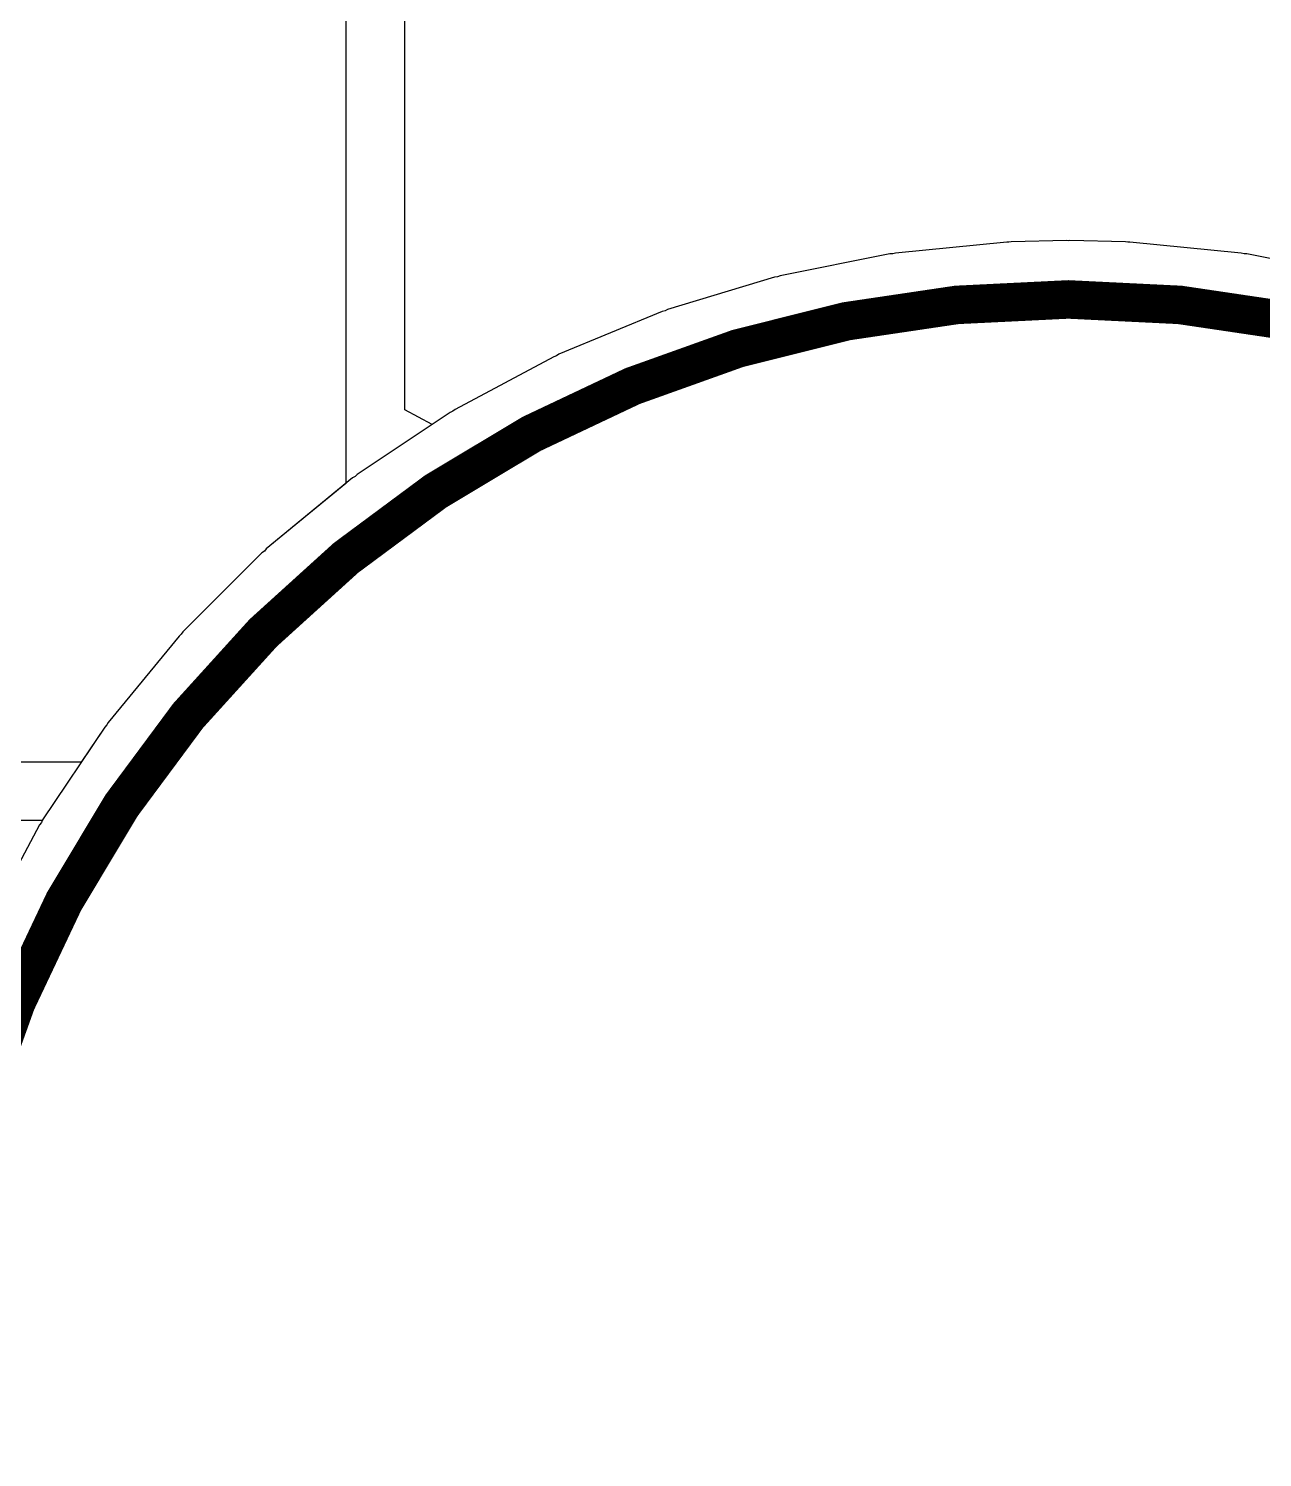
# Model space of a CAD drawing. Header units: inches. Extents: x -36 to 349, y -11 to 240.
# Drawn here: x 84.15 to 92.28, y -5.9 to 3.51 of the extents above; entities that cross this region are included whole.
import ezdxf

# ---------------------------------------------------------------- set-up
doc = ezdxf.new("R2010")
doc.units = ezdxf.units.IN
for name, color, linetype in [('Board Outline', 216, 'Continuous'), ('Bottom Layer', 5, 'Continuous'), ('Layer 1', 16, 'Continuous'), ('Layer 2', 76, 'Continuous'), ('Top Layer', 1, 'Continuous')]:
    doc.layers.add(name, color=color, linetype=linetype)

msp = doc.modelspace()

# ---------------------------------------------------------------- linework, layer by layer
at = {"layer": 'Board Outline'}
for points in [[(83.50000064, -5.769998619999999, 0.254, 0.254, -0.4142135623730951), (90.99999834, 1.72999908, 0.254, 0.254, 0)], [(90.99999834, 1.72999908, 0.254, 0.254, -0.4142135623730951), (98.50000112, -5.770003699999999, 0.254, 0.254, 0)]]:
    msp.add_lwpolyline(points, format="xyseb", dxfattribs=at)
msp.add_lwpolyline([(90.93649833999999, 1.72999908, 0.127, 0.127, 1), (91.06349834, 1.72999908, 0.127, 0.127, 1)], format="xyseb", close=True, dxfattribs=at)
msp.add_lwpolyline([(90.93649833999999, 1.72999908, 0.127, 0.127, 1), (91.06349834, 1.72999908, 0.127, 0.127, 1)], format="xyseb", close=True, dxfattribs=at)
at = {"layer": 'Bottom Layer'}
for p, q in [((90.5939133, 2.10754468), (89.86144334, 2.0354036)), ((90.60832017999999, 2.10612482), (90.5939133, 2.10754468)), ((90.62245527999998, 2.10929982), (90.60832017999999, 2.10612482)), ((90.99046572, 2.1183346), (90.62245527999998, 2.10929982)), ((90.99999834, 2.11668106), (90.99046572, 2.1183346)), ((91.00953349999999, 2.1183346), (90.99999834, 2.11668106)), ((91.37753885999999, 2.10929982), (91.00953349999999, 2.1183346)), ((91.39166633999999, 2.10612736), (91.37753885999999, 2.10929982)), ((91.40608084, 2.10754722), (91.39166633999999, 2.10612736)), ((92.13855079999999, 2.0354036), (91.40608084, 2.10754722)), ((89.82373449999999, 2.02980798), (89.10186395999999, 1.88621924)), ((89.84299786, 2.02980798), (89.82373449999999, 2.02980798)), ((89.86144334, 2.0354036), (89.84299786, 2.02980798)), ((92.15699628, 2.02980798), (92.13855079999999, 2.0354036)), ((92.17625964, 2.02980798), (92.15699628, 2.02980798)), ((92.89813271999999, 1.88621924), (92.17625964, 2.02980798)), ((89.10186395999999, 1.88621924), (89.0840611, 1.87884562)), ((89.06488155999999, 1.87695586), (88.36056242, 1.66330122)), ((89.0840611, 1.87884562), (89.06488155999999, 1.87695586)), ((88.32466714, 1.65045898), (87.6446812, 1.36879838)), ((88.34357236, 1.65421818), (88.32466714, 1.65045898)), ((88.36056242, 1.66330122), (88.34357236, 1.65421818)), ((87.61021848, 1.3524992), (86.96111386, 1.0055479)), ((87.62865887999999, 1.35809228), (87.61021848, 1.3524992)), ((87.6446812, 1.36879838), (87.62865887999999, 1.35809228)), ((86.92841643999999, 0.9859492599999999), (86.31644153999999, 0.57704228)), ((86.94621676, 0.99332288), (86.92841643999999, 0.9859492599999999)), ((86.96111386, 1.0055479), (86.94621676, 0.99332288)), ((86.31644153999999, 0.57704228), (86.30281698, 0.56342026)), ((86.28582184, 0.55433468), (85.71687453999999, 0.08740901999999999)), ((86.30281698, 0.56342026), (86.28582184, 0.55433468)), ((85.6886272, 0.06180836), (85.16818882, -0.45863002)), ((85.70465206, 0.07251446), (85.6886272, 0.06180836)), ((85.71687453999999, 0.08740901999999999), (85.70465206, 0.07251446)), ((85.16818882, -0.45863002), (85.15748525999999, -0.4746498)), ((85.14258816, -0.4868748199999999), (84.67566504, -1.05582466)), ((85.15748525999999, -0.4746498), (85.14258816, -0.4868748199999999)), ((84.6529549, -1.08644436), (84.24404792, -1.69841926)), ((84.666582, -1.07281726), (84.6529549, -1.08644436)), ((84.67566504, -1.05582466), (84.666582, -1.07281726)), ((84.24264584, -1.70180508), (39.09475544, -1.70180254)), ((84.24404792, -1.69841926), (84.24264584, -1.70180508))]:
    msp.add_line(p, q, dxfattribs=at)
at = {"layer": 'Layer 1'}
for p, q in [((90.5939133, 2.10754468), (89.86144334, 2.0354036)), ((90.60832017999999, 2.10612482), (90.5939133, 2.10754468)), ((90.62245527999998, 2.10929982), (90.60832017999999, 2.10612482)), ((90.99046572, 2.1183346), (90.62245527999998, 2.10929982)), ((90.99999834, 2.11668106), (90.99046572, 2.1183346)), ((91.00953349999999, 2.1183346), (90.99999834, 2.11668106)), ((91.37753885999999, 2.10929982), (91.00953349999999, 2.1183346)), ((91.39166633999999, 2.10612736), (91.37753885999999, 2.10929982)), ((91.40608084, 2.10754722), (91.39166633999999, 2.10612736)), ((92.13855079999999, 2.0354036), (91.40608084, 2.10754722)), ((89.82373449999999, 2.02980798), (89.10186395999999, 1.88621924)), ((89.84299786, 2.02980798), (89.82373449999999, 2.02980798)), ((89.86144334, 2.0354036), (89.84299786, 2.02980798)), ((92.15699628, 2.02980798), (92.13855079999999, 2.0354036)), ((92.17625964, 2.02980798), (92.15699628, 2.02980798)), ((92.89813271999999, 1.88621924), (92.17625964, 2.02980798)), ((89.10186395999999, 1.88621924), (89.0840611, 1.87884562)), ((89.06488155999999, 1.87695586), (88.36056242, 1.66330122)), ((89.0840611, 1.87884562), (89.06488155999999, 1.87695586)), ((88.32466714, 1.65045898), (87.6446812, 1.36879838)), ((88.34357236, 1.65421818), (88.32466714, 1.65045898)), ((88.36056242, 1.66330122), (88.34357236, 1.65421818)), ((87.61021848, 1.3524992), (86.96111386, 1.0055479)), ((87.62865887999999, 1.35809228), (87.61021848, 1.3524992)), ((87.6446812, 1.36879838), (87.62865887999999, 1.35809228)), ((86.92841643999999, 0.9859492599999999), (86.31644153999999, 0.57704228)), ((86.94621676, 0.99332288), (86.92841643999999, 0.9859492599999999)), ((86.96111386, 1.0055479), (86.94621676, 0.99332288)), ((86.31644153999999, 0.57704228), (86.30281698, 0.56342026)), ((86.28582184, 0.55433468), (85.71687453999999, 0.08740901999999999)), ((86.30281698, 0.56342026), (86.28582184, 0.55433468)), ((85.6886272, 0.06180836), (85.16818882, -0.45863002)), ((85.70465206, 0.07251446), (85.6886272, 0.06180836)), ((85.71687453999999, 0.08740901999999999), (85.70465206, 0.07251446)), ((85.16818882, -0.45863002), (85.15748525999999, -0.4746498)), ((85.14258816, -0.4868748199999999), (84.67566504, -1.05582466)), ((85.15748525999999, -0.4746498), (85.14258816, -0.4868748199999999)), ((84.6529549, -1.08644436), (84.24404792, -1.69841926)), ((84.666582, -1.07281726), (84.6529549, -1.08644436)), ((84.67566504, -1.05582466), (84.666582, -1.07281726)), ((84.22444927999999, -1.73111668), (83.87749798, -2.3802213)), ((84.23667429999999, -1.71621958), (84.22444927999999, -1.73111668)), ((84.24404792, -1.69841926), (84.23667429999999, -1.71621958))]:
    msp.add_line(p, q, dxfattribs=at)
at = {"layer": 'Layer 2'}
for p, q in [((90.5939133, 2.10754468), (89.86144334, 2.0354036)), ((90.60832017999999, 2.10612482), (90.5939133, 2.10754468)), ((90.62245527999998, 2.10929982), (90.60832017999999, 2.10612482)), ((90.99046572, 2.1183346), (90.62245527999998, 2.10929982)), ((90.99999834, 2.11668106), (90.99046572, 2.1183346)), ((91.00953349999999, 2.1183346), (90.99999834, 2.11668106)), ((91.37753885999999, 2.10929982), (91.00953349999999, 2.1183346)), ((91.39166633999999, 2.10612736), (91.37753885999999, 2.10929982)), ((91.40608084, 2.10754722), (91.39166633999999, 2.10612736)), ((92.13855079999999, 2.0354036), (91.40608084, 2.10754722)), ((89.82373449999999, 2.02980798), (89.10186395999999, 1.88621924)), ((89.84299786, 2.02980798), (89.82373449999999, 2.02980798)), ((89.86144334, 2.0354036), (89.84299786, 2.02980798)), ((92.15699628, 2.02980798), (92.13855079999999, 2.0354036)), ((92.17625964, 2.02980798), (92.15699628, 2.02980798)), ((92.89813271999999, 1.88621924), (92.17625964, 2.02980798)), ((89.10186395999999, 1.88621924), (89.0840611, 1.87884562)), ((89.06488155999999, 1.87695586), (88.36056242, 1.66330122)), ((89.0840611, 1.87884562), (89.06488155999999, 1.87695586)), ((88.32466714, 1.65045898), (87.6446812, 1.36879838)), ((88.34357236, 1.65421818), (88.32466714, 1.65045898)), ((88.36056242, 1.66330122), (88.34357236, 1.65421818)), ((87.61021848, 1.3524992), (86.96111386, 1.0055479)), ((87.62865887999999, 1.35809228), (87.61021848, 1.3524992)), ((87.6446812, 1.36879838), (87.62865887999999, 1.35809228)), ((86.92841643999999, 0.9859492599999999), (86.31644153999999, 0.57704228)), ((86.94621676, 0.99332288), (86.92841643999999, 0.9859492599999999)), ((86.96111386, 1.0055479), (86.94621676, 0.99332288)), ((86.31644153999999, 0.57704228), (86.30281698, 0.56342026)), ((86.28582184, 0.55433468), (85.71687453999999, 0.08740901999999999)), ((86.30281698, 0.56342026), (86.28582184, 0.55433468)), ((85.6886272, 0.06180836), (85.16818882, -0.45863002)), ((85.70465206, 0.07251446), (85.6886272, 0.06180836)), ((85.71687453999999, 0.08740901999999999), (85.70465206, 0.07251446)), ((85.16818882, -0.45863002), (85.15748525999999, -0.4746498)), ((85.14258816, -0.4868748199999999), (84.67566504, -1.05582466)), ((85.15748525999999, -0.4746498), (85.14258816, -0.4868748199999999)), ((84.6529549, -1.08644436), (84.24404792, -1.69841926)), ((84.666582, -1.07281726), (84.6529549, -1.08644436)), ((84.67566504, -1.05582466), (84.666582, -1.07281726)), ((84.22444927999999, -1.73111668), (83.87749798, -2.3802213)), ((84.23667429999999, -1.71621958), (84.22444927999999, -1.73111668)), ((84.24404792, -1.69841926), (84.23667429999999, -1.71621958))]:
    msp.add_line(p, q, dxfattribs=at)
at = {"layer": 'Top Layer'}
for p, q in [((86.24199922, 4.57681838), (86.24199922, 0.51837082)), ((86.63046427999998, 1.00239576), (86.63046427999998, 4.57681838)), ((90.5939133, 2.10754468), (89.86144334, 2.0354036)), ((90.60832017999999, 2.10612482), (90.5939133, 2.10754468)), ((90.62245527999998, 2.10929982), (90.60832017999999, 2.10612482)), ((90.99046572, 2.1183346), (90.62245527999998, 2.10929982)), ((90.99999834, 2.11668106), (90.99046572, 2.1183346)), ((91.00953349999999, 2.1183346), (90.99999834, 2.11668106)), ((91.37753885999999, 2.10929982), (91.00953349999999, 2.1183346)), ((91.39166633999999, 2.10612736), (91.37753885999999, 2.10929982)), ((91.40608084, 2.10754722), (91.39166633999999, 2.10612736)), ((92.13855079999999, 2.0354036), (91.40608084, 2.10754722)), ((89.82373449999999, 2.02980798), (89.10186395999999, 1.88621924)), ((89.84299786, 2.02980798), (89.82373449999999, 2.02980798)), ((89.86144334, 2.0354036), (89.84299786, 2.02980798)), ((92.15699628, 2.02980798), (92.13855079999999, 2.0354036)), ((92.17625964, 2.02980798), (92.15699628, 2.02980798)), ((92.89813271999999, 1.88621924), (92.17625964, 2.02980798)), ((89.10186395999999, 1.88621924), (89.0840611, 1.87884562)), ((89.06488155999999, 1.87695586), (88.36056242, 1.66330122)), ((89.0840611, 1.87884562), (89.06488155999999, 1.87695586)), ((88.32466714, 1.65045898), (87.6446812, 1.36879838)), ((88.34357236, 1.65421818), (88.32466714, 1.65045898)), ((88.36056242, 1.66330122), (88.34357236, 1.65421818)), ((87.61021848, 1.3524992), (86.96111386, 1.0055479)), ((87.62865887999999, 1.35809228), (87.61021848, 1.3524992)), ((87.6446812, 1.36879838), (87.62865887999999, 1.35809228)), ((86.80967143999999, 0.90660728), (86.63046427999998, 1.00239576)), ((86.92841643999999, 0.9859492599999999), (86.80967143999999, 0.90660728)), ((86.94621676, 0.99332288), (86.92841643999999, 0.9859492599999999)), ((86.96111386, 1.0055479), (86.94621676, 0.99332288)), ((86.24199922, 0.51837082), (85.71687453999999, 0.08740901999999999)), ((85.6886272, 0.06180836), (85.16818882, -0.45863002)), ((85.70465206, 0.07251446), (85.6886272, 0.06180836)), ((85.71687453999999, 0.08740901999999999), (85.70465206, 0.07251446)), ((85.16818882, -0.45863002), (85.15748525999999, -0.4746498)), ((85.14258816, -0.4868748199999999), (84.67566504, -1.05582466)), ((85.15748525999999, -0.4746498), (85.14258816, -0.4868748199999999)), ((84.6529549, -1.08644436), (84.49802759999999, -1.3183108)), ((84.666582, -1.07281726), (84.6529549, -1.08644436)), ((84.67566504, -1.05582466), (84.666582, -1.07281726)), ((84.49802759999999, -1.3183108), (83.47339922, -1.3168503))]:
    msp.add_line(p, q, dxfattribs=at)

doc.saveas('drawing.dxf')
